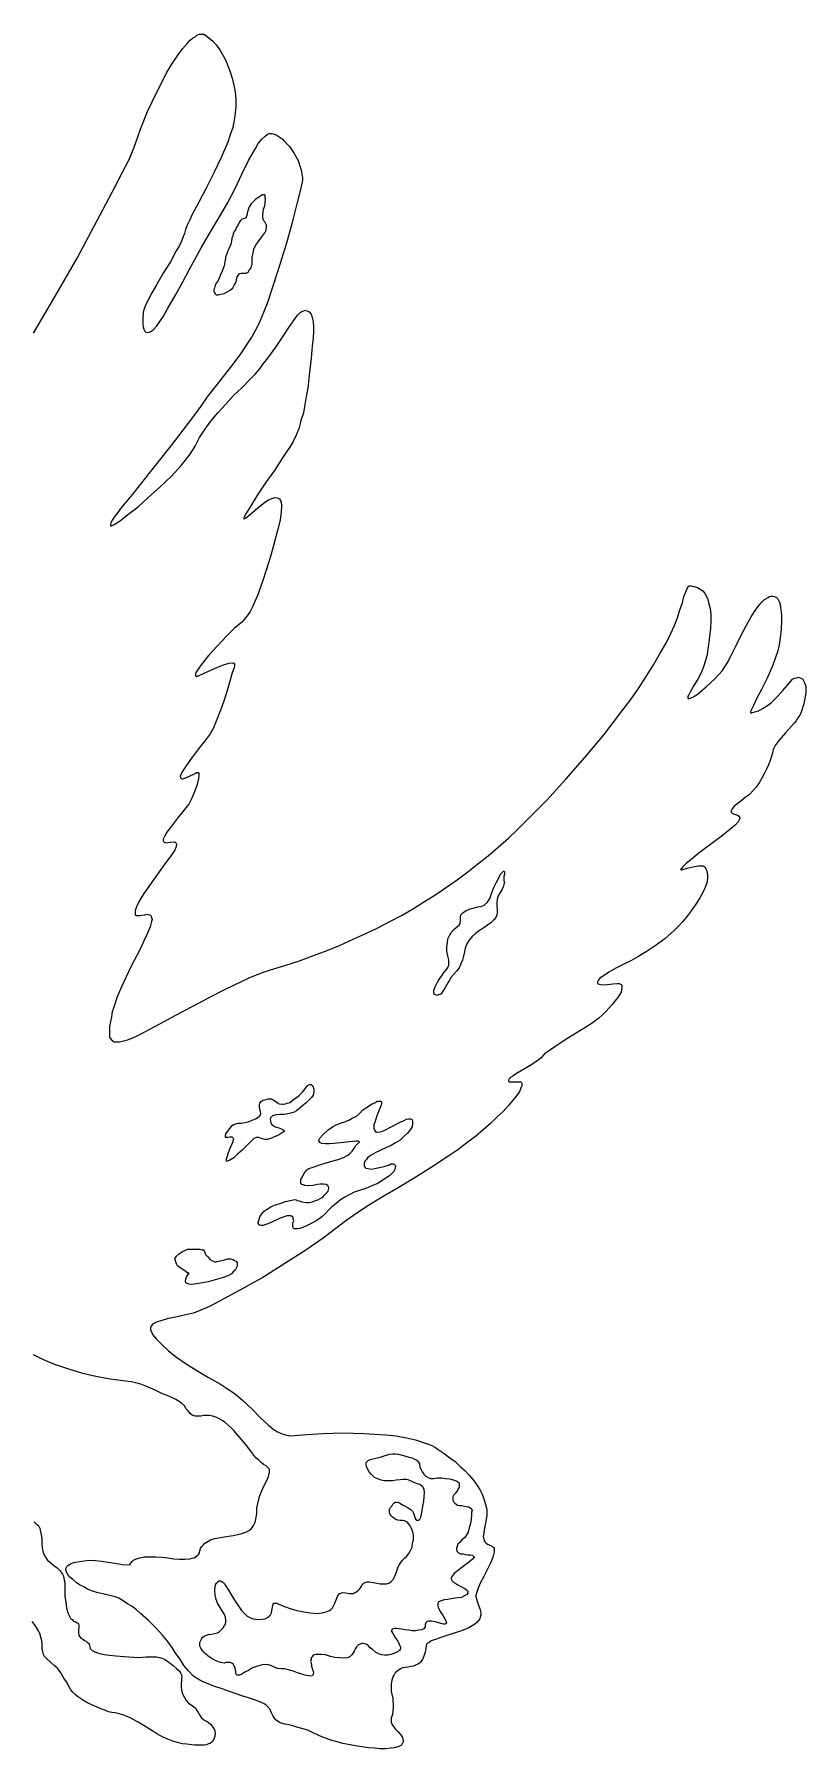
# Model space of a CAD drawing. Extents: x 1231 to 2855, y 3260 to 5268.
# Drawn here: x 2634.76 to 2639.71, y 3324.39 to 3335.39 of the extents above; entities that cross this region are included whole.
import ezdxf

# ---------------------------------------------------------------- set-up
doc = ezdxf.new("R2010")
doc.units = 0
doc.header["$LTSCALE"] = 20
doc.header["$MEASUREMENT"] = 0
doc.layers.add('ACO', color=2, linetype='CONTINUOUS')

msp = doc.modelspace()

# ---------------------------------------------------------------- linework, layer by layer
at = {"layer": 'ACO', "color": 124}
for points in [[(2634.759, 3333.471), (2634.895, 3333.703), (2635.038, 3333.952), (2635.168, 3334.194), (2635.283, 3334.411), (2635.33, 3334.504), (2635.37, 3334.581), (2635.398, 3334.646), (2635.416, 3334.693), (2635.444, 3334.78), (2635.491, 3334.892), (2635.519, 3334.954), (2635.55, 3335.016), (2635.581, 3335.078), (2635.612, 3335.14), (2635.646, 3335.196), (2635.68, 3335.248), (2635.714, 3335.295), (2635.748, 3335.332), (2635.764, 3335.351), (2635.779, 3335.363), (2635.795, 3335.372), (2635.807, 3335.382), (2635.823, 3335.388), (2635.835, 3335.388), (2635.851, 3335.388), (2635.863, 3335.382), (2635.885, 3335.363), (2635.91, 3335.344), (2635.931, 3335.32), (2635.953, 3335.289), (2635.972, 3335.258), (2635.99, 3335.223), (2636.006, 3335.186), (2636.021, 3335.146), (2636.034, 3335.106), (2636.043, 3335.062), (2636.052, 3335.019), (2636.056, 3334.972), (2636.056, 3334.926), (2636.052, 3334.882), (2636.046, 3334.836), (2636.037, 3334.789), (2636.021, 3334.743), (2636.006, 3334.696), (2635.984, 3334.646), (2635.962, 3334.597), (2635.916, 3334.498), (2635.866, 3334.401), (2635.82, 3334.311), (2635.776, 3334.231), (2635.761, 3334.197), (2635.745, 3334.163), (2635.733, 3334.135), (2635.727, 3334.11), (2635.717, 3334.085), (2635.708, 3334.06), (2635.693, 3334.029), (2635.674, 3333.998), (2635.637, 3333.927), (2635.59, 3333.855), (2635.547, 3333.781), (2635.51, 3333.713), (2635.494, 3333.682), (2635.479, 3333.654), (2635.469, 3333.626), (2635.463, 3333.604), (2635.46, 3333.564), (2635.46, 3333.527), (2635.463, 3333.511), (2635.466, 3333.496), (2635.472, 3333.483), (2635.479, 3333.477), (2635.488, 3333.474), (2635.5, 3333.477), (2635.516, 3333.483), (2635.531, 3333.496), (2635.55, 3333.517), (2635.568, 3333.545), (2635.593, 3333.579), (2635.618, 3333.626), (2635.671, 3333.719), (2635.717, 3333.8), (2635.758, 3333.877), (2635.795, 3333.948), (2635.835, 3334.017), (2635.873, 3334.085), (2635.913, 3334.153), (2635.959, 3334.228), (2636.006, 3334.308), (2636.052, 3334.398), (2636.096, 3334.491), (2636.139, 3334.578), (2636.161, 3334.619), (2636.183, 3334.656), (2636.201, 3334.687), (2636.223, 3334.715), (2636.242, 3334.733), (2636.26, 3334.746), (2636.27, 3334.752), (2636.279, 3334.752), (2636.288, 3334.752), (2636.297, 3334.749), (2636.316, 3334.743), (2636.335, 3334.73), (2636.353, 3334.718), (2636.369, 3334.699), (2636.403, 3334.665), (2636.431, 3334.622), (2636.456, 3334.578), (2636.471, 3334.532), (2636.477, 3334.51), (2636.481, 3334.488), (2636.484, 3334.47), (2636.484, 3334.451), (2636.471, 3334.392), (2636.449, 3334.299), (2636.418, 3334.181), (2636.381, 3334.048), (2636.338, 3333.911), (2636.297, 3333.778), (2636.257, 3333.66), (2636.22, 3333.567), (2636.204, 3333.53), (2636.183, 3333.489), (2636.161, 3333.452), (2636.136, 3333.412), (2636.087, 3333.337), (2636.031, 3333.263), (2635.975, 3333.192), (2635.922, 3333.123), (2635.873, 3333.061), (2635.832, 3333.002), (2635.786, 3332.937), (2635.717, 3332.847), (2635.64, 3332.748), (2635.556, 3332.643), (2635.475, 3332.54), (2635.404, 3332.45), (2635.351, 3332.385), (2635.317, 3332.345), (2635.299, 3332.32), (2635.28, 3332.295), (2635.264, 3332.27), (2635.255, 3332.252), (2635.252, 3332.242), (2635.252, 3332.236), (2635.252, 3332.233), (2635.258, 3332.233), (2635.277, 3332.242), (2635.314, 3332.267), (2635.364, 3332.307), (2635.429, 3332.357), (2635.497, 3332.419), (2635.572, 3332.484), (2635.643, 3332.553), (2635.705, 3332.621), (2635.733, 3332.655), (2635.758, 3332.686), (2635.779, 3332.717), (2635.795, 3332.745), (2635.823, 3332.801), (2635.857, 3332.853), (2635.897, 3332.906), (2635.941, 3332.959), (2635.99, 3333.012), (2636.04, 3333.068), (2636.096, 3333.12), (2636.152, 3333.179), (2636.183, 3333.21), (2636.211, 3333.241), (2636.235, 3333.275), (2636.263, 3333.309), (2636.313, 3333.381), (2636.36, 3333.452), (2636.4, 3333.514), (2636.437, 3333.564), (2636.453, 3333.586), (2636.468, 3333.601), (2636.481, 3333.61), (2636.493, 3333.613), (2636.502, 3333.617), (2636.512, 3333.613), (2636.521, 3333.61), (2636.527, 3333.607), (2636.539, 3333.592), (2636.546, 3333.57), (2636.552, 3333.545), (2636.555, 3333.514), (2636.555, 3333.48), (2636.552, 3333.44), (2636.546, 3333.387), (2636.539, 3333.309), (2636.53, 3333.22), (2636.518, 3333.117), (2636.508, 3333.064), (2636.499, 3333.012), (2636.49, 3332.959), (2636.474, 3332.909), (2636.462, 3332.863), (2636.443, 3332.816), (2636.425, 3332.776), (2636.406, 3332.742), (2636.356, 3332.67), (2636.304, 3332.59), (2636.248, 3332.509), (2636.195, 3332.432), (2636.152, 3332.363), (2636.121, 3332.311), (2636.111, 3332.292), (2636.108, 3332.283), (2636.108, 3332.28), (2636.108, 3332.276), (2636.111, 3332.28), (2636.118, 3332.283), (2636.152, 3332.311), (2636.195, 3332.348), (2636.22, 3332.366), (2636.242, 3332.385), (2636.266, 3332.401), (2636.288, 3332.41), (2636.307, 3332.416), (2636.322, 3332.413), (2636.332, 3332.41), (2636.338, 3332.407), (2636.341, 3332.397), (2636.347, 3332.388), (2636.35, 3332.36), (2636.347, 3332.323), (2636.341, 3332.27), (2636.325, 3332.205), (2636.304, 3332.131), (2636.282, 3332.044), (2636.254, 3331.957), (2636.226, 3331.87), (2636.195, 3331.786), (2636.164, 3331.715), (2636.149, 3331.684), (2636.13, 3331.656), (2636.111, 3331.634), (2636.096, 3331.616), (2636.049, 3331.578), (2635.997, 3331.526), (2635.938, 3331.464), (2635.882, 3331.402), (2635.835, 3331.343), (2635.804, 3331.299), (2635.798, 3331.284), (2635.798, 3331.274), (2635.798, 3331.271), (2635.804, 3331.268), (2635.81, 3331.271), (2635.817, 3331.271), (2635.857, 3331.29), (2635.897, 3331.309), (2635.941, 3331.327), (2635.978, 3331.343), (2636.012, 3331.352), (2636.037, 3331.355), (2636.043, 3331.352), (2636.049, 3331.346), (2636.049, 3331.34), (2636.046, 3331.324), (2636.034, 3331.29), (2636.018, 3331.237), (2636, 3331.178), (2635.981, 3331.116), (2635.959, 3331.051), (2635.935, 3330.992), (2635.913, 3330.939), (2635.891, 3330.899), (2635.86, 3330.856), (2635.817, 3330.803), (2635.773, 3330.744), (2635.733, 3330.688), (2635.717, 3330.663), (2635.705, 3330.642), (2635.699, 3330.626), (2635.702, 3330.617), (2635.705, 3330.614), (2635.711, 3330.611), (2635.717, 3330.611), (2635.727, 3330.614), (2635.755, 3330.626), (2635.795, 3330.645), (2635.804, 3330.651), (2635.814, 3330.651), (2635.82, 3330.645), (2635.82, 3330.635), (2635.817, 3330.608), (2635.807, 3330.567), (2635.792, 3330.527), (2635.773, 3330.483), (2635.755, 3330.449), (2635.736, 3330.425), (2635.683, 3330.359), (2635.643, 3330.307), (2635.615, 3330.269), (2635.6, 3330.241), (2635.59, 3330.223), (2635.59, 3330.21), (2635.596, 3330.204), (2635.609, 3330.201), (2635.637, 3330.204), (2635.662, 3330.207), (2635.668, 3330.204), (2635.671, 3330.201), (2635.674, 3330.198), (2635.677, 3330.192), (2635.674, 3330.176), (2635.665, 3330.152), (2635.64, 3330.117), (2635.596, 3330.058), (2635.544, 3329.984), (2635.488, 3329.906), (2635.463, 3329.869), (2635.441, 3329.832), (2635.423, 3329.801), (2635.413, 3329.773), (2635.41, 3329.761), (2635.41, 3329.751), (2635.41, 3329.742), (2635.413, 3329.736), (2635.42, 3329.733), (2635.429, 3329.733), (2635.438, 3329.733), (2635.454, 3329.736), (2635.472, 3329.739), (2635.488, 3329.742), (2635.5, 3329.739), (2635.506, 3329.736), (2635.513, 3329.73), (2635.516, 3329.72), (2635.519, 3329.708), (2635.516, 3329.696), (2635.506, 3329.661), (2635.491, 3329.621), (2635.469, 3329.575), (2635.444, 3329.522), (2635.382, 3329.404), (2635.323, 3329.277), (2635.296, 3329.212), (2635.274, 3329.146), (2635.264, 3329.115), (2635.258, 3329.084), (2635.252, 3329.053), (2635.246, 3329.022), (2635.246, 3328.994), (2635.246, 3328.967), (2635.246, 3328.954), (2635.252, 3328.945), (2635.258, 3328.936), (2635.268, 3328.929), (2635.277, 3328.923), (2635.292, 3328.923), (2635.311, 3328.923), (2635.336, 3328.929), (2635.361, 3328.936), (2635.395, 3328.948), (2635.432, 3328.967), (2635.472, 3328.988), (2635.568, 3329.038), (2635.671, 3329.094), (2635.776, 3329.15), (2635.885, 3329.208), (2635.99, 3329.261), (2636.093, 3329.311), (2636.142, 3329.333), (2636.189, 3329.354), (2636.235, 3329.37), (2636.279, 3329.385), (2636.372, 3329.413), (2636.465, 3329.444), (2636.555, 3329.478), (2636.642, 3329.509), (2636.726, 3329.544), (2636.809, 3329.581), (2636.89, 3329.618), (2636.968, 3329.655), (2637.045, 3329.696), (2637.123, 3329.736), (2637.197, 3329.779), (2637.268, 3329.823), (2637.34, 3329.869), (2637.408, 3329.916), (2637.476, 3329.962), (2637.545, 3330.015), (2637.61, 3330.065), (2637.675, 3330.117), (2637.74, 3330.173), (2637.805, 3330.229), (2637.867, 3330.288), (2637.929, 3330.35), (2637.991, 3330.412), (2638.053, 3330.474), (2638.174, 3330.608), (2638.295, 3330.747), (2638.419, 3330.896), (2638.54, 3331.054), (2638.59, 3331.119), (2638.64, 3331.191), (2638.689, 3331.268), (2638.736, 3331.343), (2638.779, 3331.417), (2638.819, 3331.485), (2638.847, 3331.544), (2638.869, 3331.591), (2638.891, 3331.644), (2638.906, 3331.696), (2638.922, 3331.74), (2638.931, 3331.78), (2638.944, 3331.811), (2638.953, 3331.833), (2638.959, 3331.842), (2638.965, 3331.848), (2638.971, 3331.848), (2638.978, 3331.848), (2638.996, 3331.845), (2639.018, 3331.839), (2639.03, 3331.833), (2639.043, 3331.824), (2639.055, 3331.814), (2639.065, 3331.799), (2639.077, 3331.78), (2639.086, 3331.762), (2639.092, 3331.734), (2639.099, 3331.703), (2639.105, 3331.668), (2639.105, 3331.625), (2639.102, 3331.578), (2639.096, 3331.523), (2639.092, 3331.485), (2639.086, 3331.448), (2639.08, 3331.408), (2639.071, 3331.371), (2639.058, 3331.33), (2639.043, 3331.29), (2639.021, 3331.25), (2638.996, 3331.209), (2638.975, 3331.175), (2638.962, 3331.15), (2638.956, 3331.141), (2638.956, 3331.135), (2638.956, 3331.129), (2638.959, 3331.126), (2638.968, 3331.126), (2638.984, 3331.132), (2639.003, 3331.144), (2639.027, 3331.16), (2639.077, 3331.203), (2639.13, 3331.253), (2639.155, 3331.281), (2639.179, 3331.306), (2639.195, 3331.33), (2639.21, 3331.352), (2639.235, 3331.402), (2639.266, 3331.467), (2639.303, 3331.541), (2639.344, 3331.616), (2639.362, 3331.65), (2639.384, 3331.684), (2639.406, 3331.715), (2639.428, 3331.74), (2639.449, 3331.762), (2639.471, 3331.774), (2639.48, 3331.78), (2639.49, 3331.783), (2639.502, 3331.783), (2639.511, 3331.78), (2639.524, 3331.777), (2639.533, 3331.765), (2639.542, 3331.749), (2639.548, 3331.73), (2639.552, 3331.709), (2639.555, 3331.684), (2639.558, 3331.656), (2639.558, 3331.628), (2639.555, 3331.572), (2639.548, 3331.516), (2639.542, 3331.47), (2639.533, 3331.433), (2639.502, 3331.34), (2639.465, 3331.256), (2639.431, 3331.188), (2639.4, 3331.129), (2639.378, 3331.082), (2639.362, 3331.051), (2639.359, 3331.042), (2639.359, 3331.036), (2639.362, 3331.033), (2639.372, 3331.036), (2639.409, 3331.048), (2639.44, 3331.064), (2639.468, 3331.082), (2639.493, 3331.101), (2639.533, 3331.141), (2639.567, 3331.178), (2639.595, 3331.212), (2639.62, 3331.24), (2639.629, 3331.25), (2639.642, 3331.256), (2639.657, 3331.259), (2639.669, 3331.262), (2639.682, 3331.256), (2639.694, 3331.25), (2639.7, 3331.237), (2639.707, 3331.222), (2639.713, 3331.203), (2639.713, 3331.185), (2639.713, 3331.163), (2639.71, 3331.138), (2639.7, 3331.091), (2639.685, 3331.045), (2639.676, 3331.02), (2639.663, 3331.002), (2639.651, 3330.983), (2639.638, 3330.967), (2639.583, 3330.905), (2639.542, 3330.859), (2639.517, 3330.825), (2639.505, 3330.8), (2639.499, 3330.778), (2639.493, 3330.756), (2639.486, 3330.735), (2639.477, 3330.704), (2639.462, 3330.673), (2639.446, 3330.642), (2639.431, 3330.614), (2639.415, 3330.586), (2639.396, 3330.558), (2639.375, 3330.536), (2639.353, 3330.511), (2639.325, 3330.49), (2639.285, 3330.459), (2639.257, 3330.437), (2639.241, 3330.418), (2639.235, 3330.406), (2639.235, 3330.4), (2639.235, 3330.397), (2639.238, 3330.393), (2639.241, 3330.39), (2639.254, 3330.384), (2639.263, 3330.381), (2639.276, 3330.378), (2639.285, 3330.372), (2639.288, 3330.369), (2639.288, 3330.362), (2639.291, 3330.359), (2639.288, 3330.353), (2639.279, 3330.335), (2639.26, 3330.313), (2639.226, 3330.285), (2639.179, 3330.248), (2639.027, 3330.133), (2638.944, 3330.065), (2638.922, 3330.043), (2638.913, 3330.034), (2638.909, 3330.031), (2638.913, 3330.027), (2638.916, 3330.027), (2638.919, 3330.027), (2638.953, 3330.037), (2638.999, 3330.049), (2639.024, 3330.052), (2639.043, 3330.052), (2639.052, 3330.052), (2639.061, 3330.049), (2639.068, 3330.043), (2639.071, 3330.037), (2639.077, 3330.024), (2639.08, 3330.009), (2639.083, 3329.993), (2639.083, 3329.981), (2639.08, 3329.95), (2639.071, 3329.919), (2639.055, 3329.885), (2639.034, 3329.848), (2639.009, 3329.807), (2638.978, 3329.764), (2638.953, 3329.73), (2638.925, 3329.696), (2638.897, 3329.665), (2638.869, 3329.637), (2638.81, 3329.584), (2638.748, 3329.54), (2638.689, 3329.5), (2638.636, 3329.469), (2638.59, 3329.444), (2638.55, 3329.423), (2638.494, 3329.395), (2638.45, 3329.37), (2638.419, 3329.348), (2638.395, 3329.333), (2638.382, 3329.317), (2638.376, 3329.308), (2638.376, 3329.298), (2638.382, 3329.295), (2638.407, 3329.289), (2638.441, 3329.292), (2638.475, 3329.295), (2638.503, 3329.298), (2638.515, 3329.298), (2638.528, 3329.292), (2638.534, 3329.286), (2638.534, 3329.274), (2638.531, 3329.258), (2638.528, 3329.243), (2638.519, 3329.224), (2638.506, 3329.205), (2638.472, 3329.162), (2638.432, 3329.119), (2638.41, 3329.097), (2638.385, 3329.075), (2638.36, 3329.056), (2638.336, 3329.038), (2638.286, 3329.007), (2638.236, 3328.976), (2638.19, 3328.948), (2638.143, 3328.92), (2638.103, 3328.892), (2638.069, 3328.867), (2638.038, 3328.846), (2638.016, 3328.821), (2637.988, 3328.799), (2637.945, 3328.771), (2637.898, 3328.743), (2637.852, 3328.715), (2637.833, 3328.703), (2637.818, 3328.694), (2637.808, 3328.684), (2637.805, 3328.675), (2637.805, 3328.672), (2637.808, 3328.669), (2637.811, 3328.666), (2637.821, 3328.666), (2637.839, 3328.666), (2637.87, 3328.666), (2637.88, 3328.666), (2637.886, 3328.666), (2637.889, 3328.663), (2637.892, 3328.659), (2637.892, 3328.644), (2637.886, 3328.625), (2637.876, 3328.604), (2637.858, 3328.576), (2637.833, 3328.548), (2637.805, 3328.514), (2637.771, 3328.476), (2637.731, 3328.439), (2637.69, 3328.399), (2637.644, 3328.359), (2637.594, 3328.315), (2637.538, 3328.275), (2637.482, 3328.231), (2637.424, 3328.191), (2637.309, 3328.117), (2637.2, 3328.048), (2637.098, 3327.986), (2637.002, 3327.93), (2636.915, 3327.878), (2636.834, 3327.825), (2636.763, 3327.775), (2636.698, 3327.726), (2636.617, 3327.664), (2636.505, 3327.586), (2636.372, 3327.502), (2636.229, 3327.412), (2636.083, 3327.329), (2635.947, 3327.257), (2635.888, 3327.226), (2635.832, 3327.201), (2635.786, 3327.183), (2635.745, 3327.174), (2635.68, 3327.158), (2635.624, 3327.149), (2635.581, 3327.136), (2635.547, 3327.124), (2635.534, 3327.118), (2635.522, 3327.111), (2635.516, 3327.102), (2635.51, 3327.093), (2635.51, 3327.084), (2635.51, 3327.071), (2635.516, 3327.062), (2635.522, 3327.046), (2635.547, 3327.015), (2635.581, 3326.981), (2635.624, 3326.941), (2635.677, 3326.901), (2635.739, 3326.857), (2635.807, 3326.814), (2635.882, 3326.77), (2635.959, 3326.727), (2635.997, 3326.702), (2636.034, 3326.677), (2636.068, 3326.652), (2636.099, 3326.624), (2636.161, 3326.566), (2636.214, 3326.51), (2636.242, 3326.485), (2636.266, 3326.463), (2636.294, 3326.441), (2636.319, 3326.423), (2636.347, 3326.41), (2636.375, 3326.401), (2636.403, 3326.395), (2636.434, 3326.398), (2636.512, 3326.404), (2636.62, 3326.41), (2636.744, 3326.414), (2636.881, 3326.41), (2636.949, 3326.407), (2637.02, 3326.401), (2637.085, 3326.395), (2637.151, 3326.382), (2637.21, 3326.37), (2637.265, 3326.351), (2637.29, 3326.342), (2637.315, 3326.333), (2637.337, 3326.32), (2637.355, 3326.308), (2637.393, 3326.283), (2637.43, 3326.255), (2637.464, 3326.23), (2637.495, 3326.199), (2637.526, 3326.172), (2637.554, 3326.144), (2637.579, 3326.113), (2637.6, 3326.082), (2637.622, 3326.051), (2637.638, 3326.02), (2637.65, 3325.985), (2637.659, 3325.954), (2637.666, 3325.923), (2637.666, 3325.889), (2637.662, 3325.858), (2637.656, 3325.824), (2637.65, 3325.793), (2637.647, 3325.768), (2637.644, 3325.75), (2637.647, 3325.734), (2637.65, 3325.722), (2637.656, 3325.712), (2637.662, 3325.706), (2637.672, 3325.7), (2637.687, 3325.694), (2637.703, 3325.685), (2637.709, 3325.678), (2637.715, 3325.672), (2637.715, 3325.663), (2637.715, 3325.65), (2637.706, 3325.616), (2637.69, 3325.579), (2637.669, 3325.536), (2637.647, 3325.492), (2637.625, 3325.449), (2637.607, 3325.408), (2637.603, 3325.393), (2637.597, 3325.374), (2637.597, 3325.362), (2637.6, 3325.349), (2637.607, 3325.328), (2637.616, 3325.303), (2637.625, 3325.281), (2637.628, 3325.256), (2637.628, 3325.244), (2637.625, 3325.232), (2637.622, 3325.222), (2637.613, 3325.21), (2637.603, 3325.197), (2637.591, 3325.188), (2637.572, 3325.176), (2637.551, 3325.163), (2637.504, 3325.145), (2637.458, 3325.129), (2637.411, 3325.114), (2637.371, 3325.101), (2637.337, 3325.089), (2637.309, 3325.08), (2637.296, 3325.07), (2637.287, 3325.064), (2637.281, 3325.058), (2637.278, 3325.049), (2637.275, 3325.03), (2637.272, 3325.008), (2637.265, 3324.987), (2637.256, 3324.965), (2637.25, 3324.956), (2637.244, 3324.946), (2637.234, 3324.937), (2637.225, 3324.931), (2637.213, 3324.925), (2637.197, 3324.918), (2637.182, 3324.915), (2637.163, 3324.912), (2637.144, 3324.909), (2637.126, 3324.906), (2637.113, 3324.9), (2637.098, 3324.89), (2637.089, 3324.884), (2637.079, 3324.875), (2637.073, 3324.862), (2637.067, 3324.853), (2637.058, 3324.828), (2637.054, 3324.804), (2637.054, 3324.779), (2637.054, 3324.757), (2637.058, 3324.735), (2637.064, 3324.714), (2637.064, 3324.695), (2637.067, 3324.673), (2637.067, 3324.652), (2637.064, 3324.63), (2637.061, 3324.608), (2637.054, 3324.583), (2637.054, 3324.571), (2637.054, 3324.558), (2637.058, 3324.546), (2637.064, 3324.537), (2637.079, 3324.515), (2637.098, 3324.496), (2637.113, 3324.478), (2637.126, 3324.459), (2637.129, 3324.447), (2637.132, 3324.437), (2637.129, 3324.428), (2637.123, 3324.416), (2637.113, 3324.406), (2637.095, 3324.4), (2637.073, 3324.394), (2637.048, 3324.391), (2637.017, 3324.388), (2636.983, 3324.388), (2636.946, 3324.391), (2636.906, 3324.394), (2636.825, 3324.406), (2636.744, 3324.422), (2636.707, 3324.431), (2636.673, 3324.441), (2636.639, 3324.453), (2636.608, 3324.465), (2636.558, 3324.487), (2636.518, 3324.506), (2636.481, 3324.518), (2636.449, 3324.527), (2636.422, 3324.534), (2636.397, 3324.54), (2636.372, 3324.546), (2636.347, 3324.552), (2636.335, 3324.558), (2636.325, 3324.565), (2636.316, 3324.571), (2636.31, 3324.577), (2636.297, 3324.596), (2636.285, 3324.617), (2636.276, 3324.639), (2636.26, 3324.658), (2636.251, 3324.667), (2636.239, 3324.676), (2636.226, 3324.683), (2636.211, 3324.689), (2636.177, 3324.701), (2636.139, 3324.714), (2636.102, 3324.726), (2636.059, 3324.741), (2636.015, 3324.754), (2635.969, 3324.772), (2635.922, 3324.788), (2635.873, 3324.807), (2635.848, 3324.816), (2635.826, 3324.828), (2635.804, 3324.841), (2635.786, 3324.853), (2635.752, 3324.887), (2635.724, 3324.921), (2635.699, 3324.962), (2635.671, 3324.999), (2635.646, 3325.039), (2635.618, 3325.077), (2635.587, 3325.117), (2635.544, 3325.163), (2635.497, 3325.21), (2635.444, 3325.256), (2635.42, 3325.278), (2635.392, 3325.3), (2635.361, 3325.318), (2635.333, 3325.337), (2635.305, 3325.353), (2635.277, 3325.365), (2635.249, 3325.371), (2635.221, 3325.377), (2635.193, 3325.384), (2635.165, 3325.39), (2635.137, 3325.399), (2635.106, 3325.412), (2635.081, 3325.427), (2635.054, 3325.439), (2635.032, 3325.455), (2635.01, 3325.474), (2634.992, 3325.489), (2634.979, 3325.505), (2634.97, 3325.52), (2634.967, 3325.536), (2634.967, 3325.542), (2634.97, 3325.551), (2634.973, 3325.557), (2634.979, 3325.564), (2634.995, 3325.573), (2635.016, 3325.582), (2635.069, 3325.591), (2635.116, 3325.598), (2635.156, 3325.595), (2635.196, 3325.591), (2635.237, 3325.585), (2635.28, 3325.579), (2635.327, 3325.57), (2635.376, 3325.567), (2635.382, 3325.579), (2635.392, 3325.588), (2635.401, 3325.598), (2635.413, 3325.604), (2635.438, 3325.613), (2635.469, 3325.619), (2635.506, 3325.619), (2635.544, 3325.619), (2635.581, 3325.616), (2635.621, 3325.613), (2635.658, 3325.607), (2635.696, 3325.604), (2635.73, 3325.604), (2635.761, 3325.607), (2635.776, 3325.61), (2635.789, 3325.613), (2635.798, 3325.619), (2635.807, 3325.626), (2635.817, 3325.635), (2635.823, 3325.644), (2635.826, 3325.657), (2635.829, 3325.672), (2635.838, 3325.685), (2635.848, 3325.694), (2635.857, 3325.706), (2635.869, 3325.712), (2635.894, 3325.728), (2635.922, 3325.737), (2635.981, 3325.747), (2636.04, 3325.756), (2636.068, 3325.762), (2636.096, 3325.768), (2636.121, 3325.778), (2636.145, 3325.79), (2636.155, 3325.799), (2636.164, 3325.809), (2636.17, 3325.821), (2636.177, 3325.833), (2636.183, 3325.846), (2636.186, 3325.864), (2636.189, 3325.883), (2636.192, 3325.902), (2636.192, 3325.933), (2636.198, 3325.961), (2636.204, 3325.989), (2636.211, 3326.013), (2636.229, 3326.06), (2636.251, 3326.1), (2636.266, 3326.134), (2636.273, 3326.162), (2636.273, 3326.175), (2636.27, 3326.184), (2636.263, 3326.193), (2636.251, 3326.203), (2636.235, 3326.212), (2636.22, 3326.224), (2636.204, 3326.24), (2636.186, 3326.255), (2636.152, 3326.296), (2636.118, 3326.342), (2636.08, 3326.386), (2636.043, 3326.429), (2636.025, 3326.448), (2636.006, 3326.466), (2635.987, 3326.482), (2635.969, 3326.494), (2635.935, 3326.513), (2635.91, 3326.522), (2635.885, 3326.525), (2635.866, 3326.525), (2635.851, 3326.525), (2635.832, 3326.522), (2635.814, 3326.522), (2635.795, 3326.522), (2635.776, 3326.528), (2635.764, 3326.538), (2635.752, 3326.553), (2635.739, 3326.569), (2635.727, 3326.587), (2635.705, 3326.606), (2635.671, 3326.628), (2635.627, 3326.649), (2635.581, 3326.668), (2635.544, 3326.686), (2635.51, 3326.702), (2635.479, 3326.714), (2635.448, 3326.727), (2635.416, 3326.736), (2635.385, 3326.742), (2635.348, 3326.745), (2635.299, 3326.752), (2635.237, 3326.761), (2635.159, 3326.776), (2635.075, 3326.795), (2634.985, 3326.823), (2634.895, 3326.854), (2634.849, 3326.873), (2634.802, 3326.894), (2634.759, 3326.916)], [(2635.95, 3333.719), (2635.981, 3333.725), (2636.006, 3333.738), (2636.021, 3333.747), (2636.037, 3333.762), (2636.046, 3333.778), (2636.056, 3333.793), (2636.062, 3333.812), (2636.065, 3333.831), (2636.074, 3333.843), (2636.08, 3333.852), (2636.09, 3333.855), (2636.102, 3333.855), (2636.114, 3333.855), (2636.124, 3333.855), (2636.136, 3333.862), (2636.145, 3333.877), (2636.155, 3333.89), (2636.158, 3333.902), (2636.161, 3333.911), (2636.161, 3333.917), (2636.161, 3333.927), (2636.161, 3333.939), (2636.161, 3333.958), (2636.167, 3333.983), (2636.173, 3334.011), (2636.186, 3334.035), (2636.201, 3334.057), (2636.217, 3334.079), (2636.229, 3334.097), (2636.242, 3334.113), (2636.251, 3334.132), (2636.254, 3334.15), (2636.254, 3334.163), (2636.248, 3334.175), (2636.242, 3334.184), (2636.235, 3334.194), (2636.232, 3334.203), (2636.229, 3334.215), (2636.229, 3334.228), (2636.232, 3334.246), (2636.235, 3334.265), (2636.242, 3334.287), (2636.245, 3334.308), (2636.248, 3334.327), (2636.245, 3334.342), (2636.245, 3334.352), (2636.242, 3334.358), (2636.239, 3334.358), (2636.232, 3334.358), (2636.226, 3334.358), (2636.214, 3334.349), (2636.198, 3334.339), (2636.183, 3334.327), (2636.17, 3334.315), (2636.155, 3334.299), (2636.142, 3334.28), (2636.136, 3334.262), (2636.13, 3334.24), (2636.127, 3334.225), (2636.124, 3334.215), (2636.118, 3334.209), (2636.111, 3334.206), (2636.102, 3334.203), (2636.093, 3334.2), (2636.087, 3334.194), (2636.077, 3334.181), (2636.071, 3334.166), (2636.062, 3334.15), (2636.056, 3334.138), (2636.049, 3334.125), (2636.04, 3334.11), (2636.037, 3334.094), (2636.031, 3334.079), (2636.028, 3334.06), (2636.025, 3334.042), (2636.018, 3334.026), (2636.012, 3334.011), (2636.006, 3333.998), (2636, 3333.986), (2635.997, 3333.973), (2635.99, 3333.961), (2635.99, 3333.945), (2635.987, 3333.93), (2635.984, 3333.914), (2635.981, 3333.902), (2635.975, 3333.886), (2635.972, 3333.874), (2635.966, 3333.862), (2635.959, 3333.846), (2635.953, 3333.834), (2635.947, 3333.818), (2635.941, 3333.803), (2635.931, 3333.79), (2635.925, 3333.775), (2635.919, 3333.759), (2635.916, 3333.75), (2635.916, 3333.738), (2635.919, 3333.728), (2635.925, 3333.722), (2635.928, 3333.719), (2635.931, 3333.716), (2635.935, 3333.716), (2635.938, 3333.716), (2635.941, 3333.716), (2635.944, 3333.716), (2635.95, 3333.719), (2635.95, 3333.719)], [(2637.752, 3329.882), (2637.74, 3329.86), (2637.734, 3329.838), (2637.731, 3329.817), (2637.731, 3329.795), (2637.734, 3329.773), (2637.734, 3329.754), (2637.731, 3329.736), (2637.724, 3329.72), (2637.712, 3329.705), (2637.693, 3329.686), (2637.672, 3329.671), (2637.647, 3329.655), (2637.619, 3329.637), (2637.594, 3329.618), (2637.572, 3329.599), (2637.554, 3329.575), (2637.538, 3329.553), (2637.529, 3329.525), (2637.523, 3329.5), (2637.517, 3329.472), (2637.51, 3329.447), (2637.501, 3329.423), (2637.489, 3329.398), (2637.473, 3329.376), (2637.455, 3329.357), (2637.439, 3329.339), (2637.427, 3329.32), (2637.417, 3329.302), (2637.408, 3329.286), (2637.399, 3329.271), (2637.389, 3329.255), (2637.38, 3329.243), (2637.371, 3329.23), (2637.358, 3329.224), (2637.346, 3329.221), (2637.334, 3329.227), (2637.33, 3329.23), (2637.327, 3329.236), (2637.327, 3329.246), (2637.327, 3329.255), (2637.337, 3329.28), (2637.355, 3329.314), (2637.377, 3329.345), (2637.393, 3329.37), (2637.408, 3329.388), (2637.417, 3329.401), (2637.424, 3329.416), (2637.424, 3329.432), (2637.424, 3329.45), (2637.417, 3329.475), (2637.411, 3329.506), (2637.411, 3329.534), (2637.414, 3329.559), (2637.417, 3329.584), (2637.427, 3329.606), (2637.439, 3329.624), (2637.455, 3329.643), (2637.473, 3329.658), (2637.489, 3329.671), (2637.495, 3329.683), (2637.498, 3329.699), (2637.498, 3329.711), (2637.498, 3329.723), (2637.501, 3329.739), (2637.514, 3329.751), (2637.535, 3329.767), (2637.56, 3329.776), (2637.585, 3329.782), (2637.61, 3329.789), (2637.631, 3329.792), (2637.65, 3329.801), (2637.669, 3329.817), (2637.675, 3329.826), (2637.684, 3329.838), (2637.69, 3329.854), (2637.697, 3329.875), (2637.712, 3329.913), (2637.728, 3329.947), (2637.743, 3329.975), (2637.755, 3330), (2637.768, 3330.012), (2637.774, 3330.018), (2637.777, 3330.018), (2637.78, 3330.015), (2637.78, 3330.009), (2637.78, 3330), (2637.777, 3329.984), (2637.777, 3329.969), (2637.777, 3329.956), (2637.78, 3329.944), (2637.777, 3329.934), (2637.774, 3329.922), (2637.765, 3329.903), (2637.752, 3329.882), (2637.752, 3329.882)], [(2636.251, 3328.554), (2636.263, 3328.557), (2636.276, 3328.557), (2636.285, 3328.557), (2636.294, 3328.554), (2636.307, 3328.545), (2636.322, 3328.535), (2636.335, 3328.526), (2636.353, 3328.523), (2636.363, 3328.523), (2636.375, 3328.526), (2636.387, 3328.529), (2636.403, 3328.535), (2636.434, 3328.557), (2636.462, 3328.579), (2636.484, 3328.6), (2636.502, 3328.622), (2636.515, 3328.641), (2636.53, 3328.65), (2636.533, 3328.65), (2636.539, 3328.65), (2636.546, 3328.644), (2636.552, 3328.635), (2636.558, 3328.616), (2636.558, 3328.6), (2636.552, 3328.582), (2636.543, 3328.566), (2636.527, 3328.551), (2636.508, 3328.532), (2636.487, 3328.514), (2636.459, 3328.492), (2636.446, 3328.48), (2636.431, 3328.473), (2636.415, 3328.467), (2636.4, 3328.464), (2636.369, 3328.458), (2636.338, 3328.458), (2636.313, 3328.455), (2636.291, 3328.448), (2636.285, 3328.442), (2636.279, 3328.436), (2636.276, 3328.427), (2636.279, 3328.414), (2636.282, 3328.402), (2636.288, 3328.393), (2636.297, 3328.386), (2636.31, 3328.377), (2636.332, 3328.371), (2636.353, 3328.362), (2636.36, 3328.359), (2636.366, 3328.355), (2636.366, 3328.349), (2636.36, 3328.343), (2636.335, 3328.327), (2636.279, 3328.303), (2636.257, 3328.296), (2636.242, 3328.296), (2636.226, 3328.3), (2636.214, 3328.306), (2636.204, 3328.309), (2636.189, 3328.309), (2636.173, 3328.303), (2636.152, 3328.284), (2636.127, 3328.259), (2636.099, 3328.231), (2636.068, 3328.203), (2636.043, 3328.179), (2636.018, 3328.163), (2636.003, 3328.157), (2635.997, 3328.157), (2635.997, 3328.163), (2635.997, 3328.172), (2636, 3328.185), (2636.009, 3328.213), (2636.021, 3328.241), (2636.031, 3328.265), (2636.04, 3328.284), (2636.04, 3328.293), (2636.043, 3328.3), (2636.04, 3328.306), (2636.037, 3328.309), (2636.034, 3328.312), (2636.028, 3328.312), (2636.018, 3328.312), (2636.006, 3328.309), (2635.997, 3328.309), (2635.993, 3328.309), (2635.99, 3328.312), (2635.99, 3328.318), (2635.993, 3328.334), (2636.003, 3328.349), (2636.018, 3328.368), (2636.034, 3328.386), (2636.043, 3328.393), (2636.052, 3328.396), (2636.062, 3328.399), (2636.071, 3328.402), (2636.09, 3328.402), (2636.114, 3328.405), (2636.136, 3328.411), (2636.161, 3328.421), (2636.183, 3328.43), (2636.201, 3328.439), (2636.208, 3328.445), (2636.211, 3328.452), (2636.217, 3328.458), (2636.217, 3328.464), (2636.214, 3328.476), (2636.211, 3328.492), (2636.208, 3328.504), (2636.208, 3328.517), (2636.211, 3328.529), (2636.217, 3328.538), (2636.229, 3328.548), (2636.251, 3328.554), (2636.251, 3328.554)], [(2636.375, 3327.899), (2636.406, 3327.906), (2636.425, 3327.909), (2636.434, 3327.912), (2636.443, 3327.909), (2636.449, 3327.906), (2636.462, 3327.903), (2636.481, 3327.896), (2636.508, 3327.893), (2636.527, 3327.893), (2636.546, 3327.896), (2636.564, 3327.903), (2636.583, 3327.909), (2636.598, 3327.918), (2636.614, 3327.927), (2636.626, 3327.94), (2636.639, 3327.952), (2636.648, 3327.965), (2636.651, 3327.974), (2636.654, 3327.986), (2636.651, 3327.996), (2636.645, 3328.002), (2636.636, 3328.008), (2636.62, 3328.011), (2636.598, 3328.011), (2636.58, 3328.008), (2636.552, 3328.002), (2636.524, 3327.999), (2636.499, 3328.002), (2636.49, 3328.005), (2636.481, 3328.008), (2636.474, 3328.017), (2636.474, 3328.027), (2636.474, 3328.039), (2636.484, 3328.058), (2636.493, 3328.076), (2636.512, 3328.101), (2636.524, 3328.11), (2636.552, 3328.12), (2636.589, 3328.132), (2636.629, 3328.144), (2636.673, 3328.157), (2636.713, 3328.169), (2636.747, 3328.182), (2636.775, 3328.197), (2636.791, 3328.21), (2636.803, 3328.222), (2636.809, 3328.231), (2636.816, 3328.241), (2636.822, 3328.247), (2636.825, 3328.256), (2636.834, 3328.265), (2636.843, 3328.275), (2636.847, 3328.278), (2636.85, 3328.281), (2636.847, 3328.284), (2636.843, 3328.287), (2636.828, 3328.287), (2636.806, 3328.284), (2636.75, 3328.278), (2636.685, 3328.272), (2636.657, 3328.269), (2636.629, 3328.269), (2636.608, 3328.272), (2636.595, 3328.278), (2636.592, 3328.284), (2636.589, 3328.29), (2636.592, 3328.296), (2636.595, 3328.306), (2636.614, 3328.327), (2636.648, 3328.359), (2636.676, 3328.377), (2636.701, 3328.39), (2636.729, 3328.402), (2636.753, 3328.411), (2636.781, 3328.421), (2636.803, 3328.433), (2636.828, 3328.445), (2636.85, 3328.464), (2636.871, 3328.486), (2636.899, 3328.504), (2636.927, 3328.523), (2636.952, 3328.535), (2636.964, 3328.542), (2636.974, 3328.542), (2636.983, 3328.542), (2636.989, 3328.542), (2636.992, 3328.535), (2636.992, 3328.526), (2636.989, 3328.517), (2636.983, 3328.501), (2636.961, 3328.448), (2636.949, 3328.405), (2636.943, 3328.39), (2636.943, 3328.377), (2636.943, 3328.365), (2636.946, 3328.359), (2636.949, 3328.352), (2636.952, 3328.346), (2636.961, 3328.343), (2636.968, 3328.343), (2636.986, 3328.346), (2637.008, 3328.355), (2637.058, 3328.38), (2637.107, 3328.405), (2637.132, 3328.417), (2637.151, 3328.427), (2637.166, 3328.43), (2637.178, 3328.43), (2637.185, 3328.424), (2637.191, 3328.417), (2637.191, 3328.408), (2637.191, 3328.399), (2637.188, 3328.38), (2637.175, 3328.359), (2637.157, 3328.337), (2637.135, 3328.315), (2637.11, 3328.293), (2637.082, 3328.275), (2637.054, 3328.259), (2637.02, 3328.244), (2636.986, 3328.228), (2636.955, 3328.213), (2636.924, 3328.197), (2636.902, 3328.179), (2636.893, 3328.166), (2636.884, 3328.157), (2636.881, 3328.144), (2636.881, 3328.132), (2636.881, 3328.126), (2636.884, 3328.12), (2636.887, 3328.117), (2636.89, 3328.113), (2636.906, 3328.11), (2636.924, 3328.107), (2636.949, 3328.11), (2636.977, 3328.117), (2637.008, 3328.123), (2637.042, 3328.135), (2637.054, 3328.141), (2637.067, 3328.141), (2637.073, 3328.138), (2637.079, 3328.132), (2637.082, 3328.126), (2637.079, 3328.117), (2637.076, 3328.104), (2637.07, 3328.092), (2637.058, 3328.079), (2637.042, 3328.064), (2637.02, 3328.048), (2636.995, 3328.033), (2636.968, 3328.014), (2636.93, 3327.999), (2636.89, 3327.983), (2636.843, 3327.968), (2636.816, 3327.958), (2636.788, 3327.943), (2636.757, 3327.927), (2636.729, 3327.909), (2636.701, 3327.887), (2636.673, 3327.865), (2636.651, 3327.844), (2636.633, 3327.822), (2636.608, 3327.8), (2636.577, 3327.778), (2636.539, 3327.757), (2636.502, 3327.738), (2636.484, 3327.732), (2636.468, 3327.726), (2636.453, 3327.723), (2636.44, 3327.723), (2636.431, 3327.723), (2636.425, 3327.729), (2636.422, 3327.738), (2636.422, 3327.751), (2636.425, 3327.766), (2636.428, 3327.775), (2636.425, 3327.788), (2636.425, 3327.794), (2636.422, 3327.8), (2636.415, 3327.803), (2636.409, 3327.806), (2636.403, 3327.806), (2636.384, 3327.806), (2636.366, 3327.8), (2636.341, 3327.791), (2636.319, 3327.782), (2636.273, 3327.76), (2636.232, 3327.744), (2636.217, 3327.744), (2636.208, 3327.747), (2636.204, 3327.754), (2636.201, 3327.76), (2636.201, 3327.766), (2636.204, 3327.778), (2636.211, 3327.8), (2636.223, 3327.819), (2636.239, 3327.837), (2636.257, 3327.85), (2636.282, 3327.865), (2636.31, 3327.878), (2636.341, 3327.887), (2636.375, 3327.899), (2636.375, 3327.899)], [(2635.733, 3327.586), (2635.748, 3327.592), (2635.767, 3327.592), (2635.786, 3327.592), (2635.804, 3327.592), (2635.823, 3327.592), (2635.838, 3327.589), (2635.848, 3327.589), (2635.851, 3327.589), (2635.851, 3327.586), (2635.857, 3327.574), (2635.863, 3327.558), (2635.876, 3327.543), (2635.891, 3327.527), (2635.907, 3327.518), (2635.919, 3327.512), (2635.931, 3327.512), (2635.944, 3327.515), (2635.956, 3327.518), (2635.984, 3327.524), (2636.006, 3327.53), (2636.025, 3327.53), (2636.04, 3327.527), (2636.049, 3327.521), (2636.059, 3327.515), (2636.065, 3327.505), (2636.065, 3327.493), (2636.065, 3327.484), (2636.059, 3327.471), (2636.052, 3327.459), (2636.04, 3327.447), (2636.028, 3327.434), (2636.009, 3327.425), (2635.99, 3327.415), (2635.969, 3327.409), (2635.925, 3327.397), (2635.879, 3327.384), (2635.832, 3327.375), (2635.789, 3327.369), (2635.77, 3327.366), (2635.755, 3327.369), (2635.745, 3327.372), (2635.736, 3327.378), (2635.733, 3327.388), (2635.736, 3327.4), (2635.742, 3327.419), (2635.758, 3327.44), (2635.748, 3327.44), (2635.73, 3327.453), (2635.705, 3327.468), (2635.683, 3327.487), (2635.677, 3327.499), (2635.671, 3327.512), (2635.668, 3327.524), (2635.668, 3327.536), (2635.677, 3327.549), (2635.689, 3327.561), (2635.708, 3327.574), (2635.733, 3327.586), (2635.733, 3327.586)], [(2636.918, 3326.243), (2636.955, 3326.252), (2636.983, 3326.258), (2637.008, 3326.268), (2637.03, 3326.274), (2637.045, 3326.277), (2637.064, 3326.28), (2637.082, 3326.28), (2637.101, 3326.277), (2637.123, 3326.271), (2637.147, 3326.265), (2637.166, 3326.258), (2637.188, 3326.255), (2637.203, 3326.246), (2637.219, 3326.24), (2637.228, 3326.227), (2637.234, 3326.215), (2637.237, 3326.196), (2637.244, 3326.181), (2637.253, 3326.165), (2637.262, 3326.15), (2637.275, 3326.137), (2637.29, 3326.128), (2637.306, 3326.122), (2637.327, 3326.122), (2637.349, 3326.125), (2637.377, 3326.125), (2637.402, 3326.122), (2637.43, 3326.119), (2637.451, 3326.113), (2637.47, 3326.106), (2637.479, 3326.103), (2637.482, 3326.097), (2637.489, 3326.094), (2637.489, 3326.088), (2637.489, 3326.082), (2637.489, 3326.072), (2637.489, 3326.066), (2637.486, 3326.06), (2637.482, 3326.054), (2637.479, 3326.044), (2637.473, 3326.035), (2637.464, 3326.026), (2637.455, 3326.016), (2637.448, 3326.004), (2637.448, 3325.992), (2637.448, 3325.982), (2637.455, 3325.97), (2637.461, 3325.964), (2637.47, 3325.957), (2637.479, 3325.951), (2637.492, 3325.948), (2637.507, 3325.948), (2637.523, 3325.945), (2637.535, 3325.942), (2637.551, 3325.939), (2637.56, 3325.933), (2637.569, 3325.926), (2637.572, 3325.917), (2637.569, 3325.905), (2637.569, 3325.886), (2637.566, 3325.861), (2637.563, 3325.833), (2637.554, 3325.805), (2637.548, 3325.778), (2637.535, 3325.756), (2637.523, 3325.74), (2637.507, 3325.728), (2637.495, 3325.712), (2637.482, 3325.7), (2637.476, 3325.688), (2637.473, 3325.672), (2637.473, 3325.663), (2637.476, 3325.653), (2637.486, 3325.644), (2637.498, 3325.638), (2637.514, 3325.638), (2637.529, 3325.635), (2637.548, 3325.632), (2637.563, 3325.632), (2637.576, 3325.629), (2637.579, 3325.626), (2637.582, 3325.622), (2637.585, 3325.619), (2637.585, 3325.616), (2637.576, 3325.604), (2637.557, 3325.588), (2637.532, 3325.57), (2637.507, 3325.551), (2637.479, 3325.529), (2637.458, 3325.511), (2637.448, 3325.501), (2637.442, 3325.492), (2637.439, 3325.483), (2637.439, 3325.477), (2637.442, 3325.47), (2637.445, 3325.464), (2637.455, 3325.455), (2637.461, 3325.452), (2637.482, 3325.439), (2637.504, 3325.427), (2637.526, 3325.415), (2637.538, 3325.405), (2637.545, 3325.399), (2637.545, 3325.393), (2637.545, 3325.387), (2637.538, 3325.377), (2637.523, 3325.368), (2637.504, 3325.359), (2637.486, 3325.356), (2637.464, 3325.353), (2637.439, 3325.349), (2637.417, 3325.346), (2637.393, 3325.343), (2637.368, 3325.334), (2637.355, 3325.328), (2637.352, 3325.318), (2637.352, 3325.309), (2637.355, 3325.297), (2637.368, 3325.269), (2637.386, 3325.241), (2637.399, 3325.216), (2637.408, 3325.197), (2637.405, 3325.191), (2637.399, 3325.188), (2637.389, 3325.188), (2637.371, 3325.191), (2637.337, 3325.201), (2637.312, 3325.207), (2637.293, 3325.207), (2637.281, 3325.201), (2637.275, 3325.194), (2637.272, 3325.188), (2637.272, 3325.179), (2637.272, 3325.17), (2637.268, 3325.163), (2637.262, 3325.157), (2637.247, 3325.151), (2637.231, 3325.148), (2637.21, 3325.145), (2637.188, 3325.145), (2637.166, 3325.148), (2637.141, 3325.151), (2637.12, 3325.154), (2637.104, 3325.157), (2637.089, 3325.16), (2637.076, 3325.16), (2637.067, 3325.157), (2637.061, 3325.154), (2637.058, 3325.151), (2637.054, 3325.145), (2637.061, 3325.132), (2637.07, 3325.117), (2637.082, 3325.098), (2637.095, 3325.077), (2637.104, 3325.058), (2637.113, 3325.039), (2637.113, 3325.03), (2637.11, 3325.024), (2637.107, 3325.018), (2637.101, 3325.014), (2637.085, 3325.005), (2637.07, 3324.999), (2637.051, 3324.993), (2637.033, 3324.987), (2637.011, 3324.987), (2636.992, 3324.99), (2636.974, 3324.996), (2636.952, 3325.008), (2636.933, 3325.024), (2636.918, 3325.036), (2636.906, 3325.049), (2636.893, 3325.058), (2636.881, 3325.061), (2636.868, 3325.064), (2636.859, 3325.061), (2636.843, 3325.055), (2636.831, 3325.042), (2636.825, 3325.03), (2636.816, 3325.014), (2636.809, 3325.002), (2636.8, 3324.99), (2636.788, 3324.977), (2636.772, 3324.971), (2636.747, 3324.968), (2636.722, 3324.971), (2636.691, 3324.974), (2636.664, 3324.98), (2636.633, 3324.99), (2636.605, 3324.993), (2636.583, 3324.993), (2636.57, 3324.993), (2636.561, 3324.99), (2636.552, 3324.987), (2636.546, 3324.977), (2636.539, 3324.971), (2636.539, 3324.962), (2636.536, 3324.949), (2636.539, 3324.94), (2636.543, 3324.918), (2636.549, 3324.897), (2636.555, 3324.878), (2636.552, 3324.862), (2636.549, 3324.859), (2636.546, 3324.856), (2636.536, 3324.853), (2636.524, 3324.856), (2636.499, 3324.859), (2636.474, 3324.869), (2636.453, 3324.875), (2636.431, 3324.884), (2636.409, 3324.89), (2636.387, 3324.897), (2636.369, 3324.9), (2636.347, 3324.9), (2636.325, 3324.903), (2636.31, 3324.909), (2636.294, 3324.915), (2636.282, 3324.921), (2636.266, 3324.925), (2636.248, 3324.928), (2636.226, 3324.925), (2636.195, 3324.918), (2636.164, 3324.906), (2636.139, 3324.89), (2636.114, 3324.878), (2636.096, 3324.866), (2636.08, 3324.859), (2636.068, 3324.859), (2636.062, 3324.862), (2636.059, 3324.866), (2636.056, 3324.875), (2636.056, 3324.884), (2636.052, 3324.906), (2636.046, 3324.918), (2636.04, 3324.931), (2636.031, 3324.937), (2636.021, 3324.94), (2636.009, 3324.94), (2635.997, 3324.94), (2635.981, 3324.937), (2635.959, 3324.94), (2635.935, 3324.949), (2635.904, 3324.965), (2635.876, 3324.983), (2635.863, 3324.996), (2635.851, 3325.008), (2635.841, 3325.021), (2635.832, 3325.033), (2635.826, 3325.045), (2635.826, 3325.058), (2635.826, 3325.07), (2635.832, 3325.083), (2635.838, 3325.095), (2635.845, 3325.104), (2635.854, 3325.111), (2635.863, 3325.114), (2635.882, 3325.12), (2635.9, 3325.123), (2635.919, 3325.126), (2635.938, 3325.132), (2635.947, 3325.135), (2635.956, 3325.145), (2635.966, 3325.154), (2635.975, 3325.163), (2635.984, 3325.179), (2635.99, 3325.188), (2635.993, 3325.201), (2635.993, 3325.213), (2635.99, 3325.232), (2635.981, 3325.253), (2635.969, 3325.272), (2635.956, 3325.294), (2635.941, 3325.318), (2635.931, 3325.346), (2635.925, 3325.374), (2635.922, 3325.402), (2635.925, 3325.43), (2635.931, 3325.449), (2635.938, 3325.455), (2635.941, 3325.461), (2635.947, 3325.464), (2635.956, 3325.464), (2635.962, 3325.461), (2635.972, 3325.458), (2635.981, 3325.449), (2635.99, 3325.436), (2636.009, 3325.405), (2636.028, 3325.374), (2636.049, 3325.34), (2636.071, 3325.306), (2636.093, 3325.275), (2636.118, 3325.25), (2636.13, 3325.238), (2636.142, 3325.232), (2636.155, 3325.225), (2636.167, 3325.222), (2636.198, 3325.216), (2636.226, 3325.219), (2636.245, 3325.222), (2636.26, 3325.229), (2636.27, 3325.238), (2636.279, 3325.247), (2636.285, 3325.26), (2636.288, 3325.272), (2636.291, 3325.297), (2636.297, 3325.315), (2636.301, 3325.322), (2636.307, 3325.322), (2636.319, 3325.322), (2636.332, 3325.315), (2636.369, 3325.3), (2636.406, 3325.287), (2636.449, 3325.275), (2636.493, 3325.266), (2636.536, 3325.26), (2636.577, 3325.256), (2636.611, 3325.26), (2636.642, 3325.269), (2636.657, 3325.275), (2636.667, 3325.281), (2636.676, 3325.291), (2636.682, 3325.3), (2636.691, 3325.322), (2636.701, 3325.343), (2636.71, 3325.365), (2636.719, 3325.381), (2636.726, 3325.384), (2636.735, 3325.387), (2636.747, 3325.39), (2636.76, 3325.387), (2636.788, 3325.384), (2636.809, 3325.384), (2636.822, 3325.39), (2636.834, 3325.396), (2636.843, 3325.405), (2636.85, 3325.412), (2636.856, 3325.421), (2636.862, 3325.43), (2636.865, 3325.436), (2636.871, 3325.443), (2636.874, 3325.446), (2636.881, 3325.452), (2636.887, 3325.455), (2636.899, 3325.458), (2636.915, 3325.458), (2636.937, 3325.455), (2636.961, 3325.449), (2636.983, 3325.446), (2637.005, 3325.446), (2637.023, 3325.446), (2637.042, 3325.452), (2637.054, 3325.461), (2637.067, 3325.474), (2637.076, 3325.495), (2637.085, 3325.517), (2637.092, 3325.536), (2637.098, 3325.554), (2637.107, 3325.57), (2637.116, 3325.582), (2637.126, 3325.598), (2637.138, 3325.61), (2637.151, 3325.622), (2637.166, 3325.641), (2637.178, 3325.66), (2637.188, 3325.681), (2637.191, 3325.706), (2637.197, 3325.728), (2637.197, 3325.753), (2637.194, 3325.771), (2637.188, 3325.79), (2637.182, 3325.805), (2637.175, 3325.818), (2637.169, 3325.827), (2637.16, 3325.837), (2637.151, 3325.843), (2637.138, 3325.849), (2637.126, 3325.852), (2637.11, 3325.852), (2637.095, 3325.855), (2637.079, 3325.861), (2637.067, 3325.871), (2637.054, 3325.88), (2637.045, 3325.895), (2637.042, 3325.908), (2637.042, 3325.923), (2637.048, 3325.936), (2637.058, 3325.945), (2637.064, 3325.957), (2637.07, 3325.964), (2637.076, 3325.967), (2637.082, 3325.97), (2637.089, 3325.97), (2637.101, 3325.967), (2637.113, 3325.961), (2637.129, 3325.951), (2637.144, 3325.945), (2637.157, 3325.936), (2637.169, 3325.93), (2637.182, 3325.92), (2637.191, 3325.911), (2637.197, 3325.899), (2637.2, 3325.886), (2637.206, 3325.874), (2637.21, 3325.861), (2637.219, 3325.855), (2637.225, 3325.855), (2637.231, 3325.855), (2637.237, 3325.861), (2637.244, 3325.874), (2637.247, 3325.892), (2637.253, 3325.917), (2637.256, 3325.945), (2637.262, 3325.973), (2637.265, 3326.004), (2637.268, 3326.029), (2637.265, 3326.054), (2637.259, 3326.063), (2637.256, 3326.069), (2637.247, 3326.075), (2637.237, 3326.082), (2637.222, 3326.088), (2637.206, 3326.094), (2637.191, 3326.1), (2637.178, 3326.106), (2637.163, 3326.113), (2637.151, 3326.116), (2637.132, 3326.116), (2637.11, 3326.113), (2637.085, 3326.11), (2637.061, 3326.106), (2637.036, 3326.106), (2637.011, 3326.106), (2636.989, 3326.11), (2636.968, 3326.119), (2636.946, 3326.128), (2636.927, 3326.147), (2636.912, 3326.165), (2636.902, 3326.184), (2636.896, 3326.199), (2636.893, 3326.212), (2636.893, 3326.224), (2636.899, 3326.23), (2636.906, 3326.237), (2636.918, 3326.243), (2636.918, 3326.243)], [(2634.762, 3325.843), (2634.774, 3325.833), (2634.784, 3325.824), (2634.793, 3325.815), (2634.799, 3325.802), (2634.802, 3325.79), (2634.808, 3325.762), (2634.812, 3325.734), (2634.812, 3325.706), (2634.815, 3325.675), (2634.821, 3325.647), (2634.833, 3325.619), (2634.849, 3325.598), (2634.871, 3325.579), (2634.889, 3325.564), (2634.911, 3325.548), (2634.929, 3325.529), (2634.945, 3325.508), (2634.951, 3325.495), (2634.954, 3325.48), (2634.957, 3325.464), (2634.96, 3325.446), (2634.96, 3325.405), (2634.96, 3325.365), (2634.967, 3325.328), (2634.97, 3325.291), (2634.979, 3325.26), (2634.992, 3325.235), (2634.998, 3325.222), (2635.007, 3325.216), (2635.016, 3325.207), (2635.026, 3325.204), (2635.035, 3325.197), (2635.044, 3325.194), (2635.047, 3325.188), (2635.05, 3325.182), (2635.05, 3325.166), (2635.047, 3325.148), (2635.047, 3325.132), (2635.05, 3325.114), (2635.057, 3325.104), (2635.063, 3325.098), (2635.072, 3325.092), (2635.085, 3325.083), (2635.097, 3325.077), (2635.106, 3325.07), (2635.112, 3325.064), (2635.116, 3325.058), (2635.119, 3325.042), (2635.122, 3325.03), (2635.128, 3325.024), (2635.134, 3325.018), (2635.147, 3325.011), (2635.162, 3325.005), (2635.184, 3324.999), (2635.212, 3324.993), (2635.246, 3324.987), (2635.286, 3324.983), (2635.37, 3324.977), (2635.432, 3324.974), (2635.482, 3324.977), (2635.519, 3324.977), (2635.55, 3324.977), (2635.575, 3324.971), (2635.6, 3324.962), (2635.627, 3324.943), (2635.655, 3324.921), (2635.677, 3324.903), (2635.693, 3324.887), (2635.702, 3324.875), (2635.708, 3324.862), (2635.711, 3324.85), (2635.708, 3324.838), (2635.708, 3324.825), (2635.705, 3324.807), (2635.705, 3324.785), (2635.708, 3324.763), (2635.714, 3324.741), (2635.727, 3324.717), (2635.739, 3324.698), (2635.752, 3324.679), (2635.77, 3324.67), (2635.786, 3324.658), (2635.798, 3324.648), (2635.807, 3324.633), (2635.814, 3324.62), (2635.823, 3324.605), (2635.835, 3324.589), (2635.851, 3324.574), (2635.873, 3324.562), (2635.894, 3324.546), (2635.91, 3324.527), (2635.919, 3324.509), (2635.925, 3324.487), (2635.922, 3324.468), (2635.916, 3324.45), (2635.907, 3324.434), (2635.891, 3324.422), (2635.882, 3324.419), (2635.869, 3324.413), (2635.854, 3324.41), (2635.835, 3324.41), (2635.792, 3324.41), (2635.742, 3324.416), (2635.714, 3324.419), (2635.683, 3324.428), (2635.652, 3324.437), (2635.621, 3324.45), (2635.59, 3324.462), (2635.556, 3324.478), (2635.525, 3324.5), (2635.491, 3324.521), (2635.429, 3324.558), (2635.379, 3324.586), (2635.339, 3324.602), (2635.308, 3324.611), (2635.283, 3324.617), (2635.261, 3324.62), (2635.24, 3324.624), (2635.221, 3324.633), (2635.196, 3324.642), (2635.168, 3324.655), (2635.137, 3324.667), (2635.106, 3324.683), (2635.072, 3324.701), (2635.041, 3324.723), (2635.026, 3324.735), (2635.01, 3324.751), (2634.998, 3324.766), (2634.988, 3324.785), (2634.97, 3324.816), (2634.954, 3324.841), (2634.942, 3324.859), (2634.933, 3324.875), (2634.923, 3324.89), (2634.911, 3324.906), (2634.892, 3324.921), (2634.867, 3324.943), (2634.846, 3324.962), (2634.83, 3324.98), (2634.821, 3324.996), (2634.818, 3325.011), (2634.815, 3325.027), (2634.815, 3325.042), (2634.815, 3325.061), (2634.812, 3325.08), (2634.805, 3325.104), (2634.799, 3325.126), (2634.79, 3325.145), (2634.777, 3325.166), (2634.765, 3325.185), (2634.75, 3325.204)]]:
    msp.add_lwpolyline(points, dxfattribs=at)

doc.saveas('drawing.dxf')
